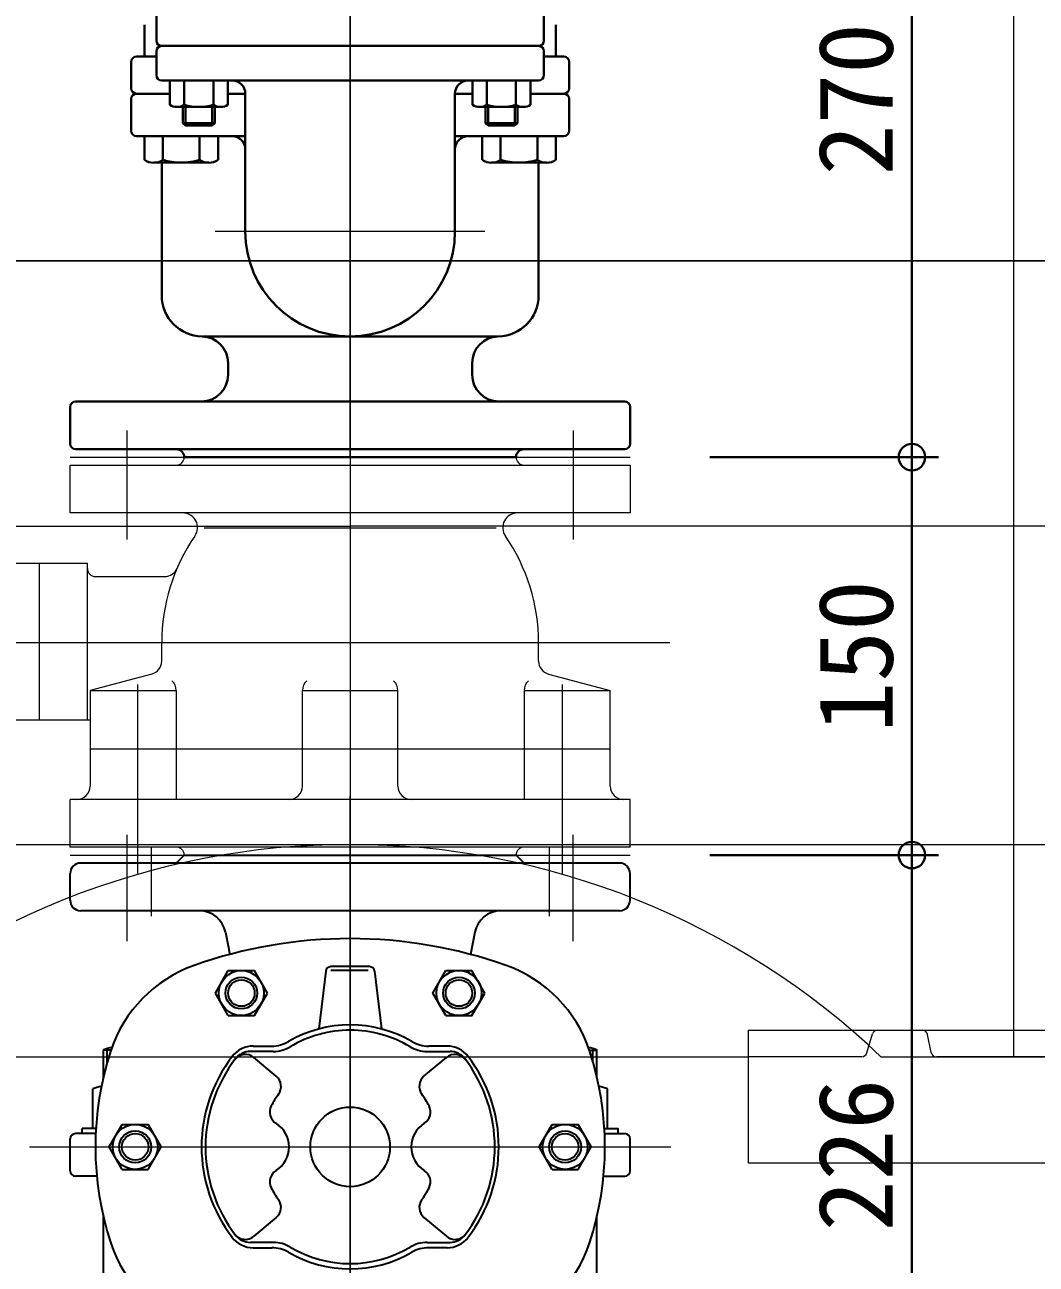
# Model space of a CAD drawing. Units: millimetres at full size, sheet at 1:20. Extents: x -5803 to 5817, y -3160 to 3160.
# Drawn here: x -2190.7 to -1809.6, y 1851.8 to 2319 of the extents above; entities that cross this region are included whole.
import ezdxf
from ezdxf.enums import TextEntityAlignment as Align

# ---------------------------------------------------------------- set-up
doc = ezdxf.new("R2010")
doc.units = ezdxf.units.MM
doc.header["$LTSCALE"] = 20
doc.header["$PDMODE"] = 32
doc.header["$PDSIZE"] = 10
for name, color, linetype, lineweight in [('0-7_TEMP01', 3, 'Continuous', 18), ('0-8_T字管', 6, 'Continuous', 35), ('0-9_躯体', 7, 'Continuous', 9), ('0-A_細線', 7, 'Continuous', 9), ('0-B_消火栓', 2, 'Continuous', 40), ('0-E_寸法', 1, 'Continuous', 40), ('1-3_補修弁', 7, 'Continuous', 9)]:
    doc.layers.add(name, color=color, linetype=linetype, lineweight=lineweight)
doc.styles.add('ＭＳ ゴシック', font='')
doc.styles.get('ＭＳ ゴシック').set_extended_font_data('MS Gothic')

msp = doc.modelspace()

# ---------------------------------------------------------------- linework, layer by layer
at = {"layer": '0-7_TEMP01'}
for p, q in [((-2068.07, 2462.48), (-2068.07, 2192.48)), ((-2068.07, 2155.99), (-2068.07, 2425.99)), ((-2068.07, 2262.48), (-2068.07, 1912.48)), ((-2068.07, 2262.48), (-2068.07, 2092.48)), ((-2017.26, 2240.99), (-2118.88, 2240.99)), ((-2068.07, 2169.87), (-2068.07, 1985.83)), ((-2152.07, 2124.98), (-2152.07, 2165.99)), ((-1984.07, 2165.99), (-1984.07, 2124.98)), ((-2068.07, 2162.48), (-2068.07, 1912.48)), ((-2173.57, 2155.99), (-1962.57, 2155.99)), ((-1947.57, 2085.99), (-2261.46, 2085.99)), ((-2148.07, 1998.99), (-2148.07, 2070.28)), ((-1988.07, 1998.99), (-1988.07, 2070.28)), ((-2068.07, 1506.65), (-2068.07, 2028.25)), ((-3348.06, 2009.99), (-215.38, 2009.99)), ((-2152.07, 1973.52), (-2152.07, 2013.57)), ((-2143.07, 2008.98), (-2143.07, 1982.98)), ((-1993.07, 2008.98), (-1993.07, 1982.98)), ((-1984.07, 1973.52), (-1984.07, 2013.57)), ((-2173.56, 2005.99), (-1962.57, 2005.99)), ((-2068.07, 1850.53), (-2068.07, 1987.43)), ((-2068.07, 1978.32), (-2068.07, 1618.49)), ((-2218.07, 1929.98), (-1918.07, 1929.98)), ((-2188.86, 1895.99), (-1947.27, 1895.99))]:
    msp.add_line(p, q, dxfattribs=at)
at = {"layer": '0-8_T字管'}
for p, q in [((-2130.57, 2005.99), (-2133.57, 2002.98)), ((-2130.57, 2005.99), (-2005.57, 2005.99)), ((-2005.57, 2005.99), (-2002.56, 2002.98)), ((-1966.57, 2002.98), (-2169.57, 2002.98)), ((-2173.56, 1988.98), (-2173.56, 1998.99)), ((-1962.57, 1988.98), (-1962.57, 1998.99)), ((-1966.57, 1984.99), (-2169.57, 1984.99)), ((-2115.01, 1976.87), (-2113.4, 1968.55)), ((-2021.12, 1976.87), (-2022.73, 1968.55)), ((-2118.86, 1953.99), (-2113.97, 1962.47)), ((-2113.97, 1962.47), (-2104.16, 1962.47)), ((-2099.26, 1953.99), (-2104.16, 1962.47)), ((-2061.24, 1962.47), (-2075.33, 1962.47)), ((-2060.84, 1963.94), (-2075.3, 1963.94)), ((-2036.87, 1953.99), (-2031.96, 1962.47)), ((-2031.96, 1962.47), (-2022.16, 1962.47)), ((-2017.27, 1953.99), (-2022.16, 1962.47)), ((-2077.28, 1962.17), (-2079.91, 1940.43)), ((-2058.86, 1962.17), (-2056.22, 1940.43)), ((-2113.97, 1945.49), (-2118.86, 1953.99)), ((-2104.16, 1945.49), (-2099.26, 1953.99)), ((-2031.96, 1945.49), (-2036.87, 1953.99)), ((-2113.97, 1945.49), (-2104.16, 1945.49)), ((-2161.06, 1922.19), (-2161.06, 1932.49)), ((-2158.25, 1932.49), (-2161.06, 1932.49)), ((-2159.57, 1927.98), (-2159.57, 1932.49)), ((-2097.05, 1931.98), (-2105.68, 1931.98)), ((-2104.56, 1933.98), (-2097.6, 1933.98)), ((-2095.89, 1922.6), (-2104.33, 1929.67)), ((-2040.25, 1922.6), (-2031.8, 1929.67)), ((-2039.09, 1931.98), (-2030.44, 1931.98)), ((-2031.57, 1933.98), (-2038.53, 1933.98)), ((-1977.88, 1932.49), (-1975.07, 1932.49)), ((-1976.57, 1927.98), (-1976.57, 1932.49)), ((-1975.07, 1922.19), (-1975.07, 1932.49)), ((-2165.07, 1902.98), (-2165.07, 1917.91)), ((-1971.07, 1902.98), (-1971.07, 1917.91)), ((-2163.85, 1902.98), (-2169.07, 1902.98)), ((-2169.07, 1900.99), (-2169.07, 1902.98)), ((-2158.87, 1895.99), (-2153.97, 1904.47)), ((-2153.97, 1904.47), (-2144.16, 1904.47)), ((-1996.87, 1895.99), (-1991.97, 1904.47)), ((-1991.97, 1904.47), (-1982.17, 1904.47)), ((-1972.28, 1902.98), (-1967.06, 1902.98)), ((-1967.06, 1900.99), (-1967.06, 1902.98)), ((-2173.56, 1886.98), (-2173.56, 1898.99)), ((-2163.96, 1900.99), (-2171.57, 1900.99)), ((-1972.17, 1900.99), (-1964.57, 1900.99)), ((-1962.57, 1886.98), (-1962.57, 1898.99)), ((-2153.97, 1887.49), (-2158.87, 1895.99)), ((-1991.97, 1887.49), (-1996.87, 1895.99)), ((-2153.97, 1887.49), (-2144.16, 1887.49)), ((-1991.97, 1887.49), (-1982.17, 1887.49)), ((-2163.54, 1884.99), (-2171.57, 1884.99)), ((-1972.59, 1884.99), (-1964.57, 1884.99)), ((-2161.06, 1843.99), (-2161.06, 1869.77)), ((-2095.89, 1869.38), (-2104.33, 1862.29)), ((-2040.25, 1869.38), (-2031.8, 1862.29)), ((-1975.07, 1843.99), (-1975.07, 1869.77)), ((-2097.05, 1859.99), (-2105.68, 1859.99)), ((-2039.09, 1859.99), (-2030.44, 1859.99)), ((-2104.56, 1857.98), (-2097.6, 1857.98)), ((-2031.57, 1857.98), (-2038.53, 1857.98))]:
    msp.add_line(p, q, dxfattribs=at)
for points in [[(-2031.96, 1945.49), (-2022.16, 1945.49), (-2017.27, 1953.99)], [(-2144.16, 1887.49), (-2139.26, 1895.99), (-2144.16, 1904.47)], [(-1982.17, 1887.49), (-1977.26, 1895.99), (-1982.17, 1904.47)]]:
    msp.add_lwpolyline(points, dxfattribs=at)
for centre, radius in [((-2109.07, 1953.99), 8.48), ((-2027.07, 1953.99), 8.48), ((-2109.07, 1953.99), 6), ((-2109.07, 1953.99), 5), ((-2027.07, 1953.99), 6), ((-2027.07, 1953.99), 5), ((-2068.07, 1895.99), 15), ((-2149.07, 1895.99), 8.48), ((-2149.07, 1895.99), 6), ((-1987.07, 1895.99), 8.48), ((-1987.07, 1895.99), 6), ((-2149.07, 1895.99), 5), ((-1987.07, 1895.99), 5)]:
    msp.add_circle(centre, radius, dxfattribs=at)
for centre, radius, start, end in [((-2169.57, 1998.99), 4, 90, 180), ((-1966.57, 1998.99), 4, 0, 90), ((-2169.57, 1988.98), 4, 180, 270), ((-1966.57, 1988.98), 4, 270, 0), ((-2124.82, 1974.98), 10, 10.886, 90), ((-2011.31, 1974.98), 10, 90, 169.114), ((-2068.07, 1798.49), 176, 70.493, 109.507), ((-2109.81, 1916.31), 51, 109.507, 161.778), ((-2075.3, 1961.93), 2, 90, 173.107), ((-2060.84, 1961.93), 2, 6.893, 90), ((-2026.32, 1916.31), 51, 18.222, 70.493), ((-2068.07, 1895.99), 46, 59.683, 120.317), ((-2068.07, 1895.99), 44, 90, 120.862), ((-2068.07, 1895.99), 44, 59.138, 90), ((-2097.6, 1946.48), 12.5, 270, 300.317), ((-2038.53, 1946.48), 12.5, 239.683, 270), ((-2048.07, 1895.99), 116, 161.778, 198.222), ((-2153.07, 1911.9), 22.09, 102.472, 111.239), ((-2068.07, 1895.99), 56, 142.505, 217.495), ((-2104.56, 1923.99), 10, 90, 142.505), ((-2107.55, 1925.84), 5, 50, 142.895), ((-2105.68, 1924.98), 7, 90, 142.372), ((-2097.05, 1944.48), 12.5, 270, 300.862), ((-2039.09, 1944.48), 12.5, 239.138, 270), ((-2028.59, 1925.84), 5, 37.105, 130), ((-2031.57, 1923.99), 10, 37.495, 90), ((-2030.44, 1924.98), 7, 37.628, 90), ((-2068.07, 1895.99), 56, 322.505, 37.495), ((-1983.06, 1911.9), 22.09, 68.761, 77.528), ((-2088.07, 1895.99), 116, 341.778, 18.222), ((-2068.07, 1895.99), 54.5, 142.372, 217.628), ((-2068.07, 1895.99), 54.5, 322.372, 37.628), ((-2099.11, 1918.77), 5, 323.723, 50), ((-2037.03, 1918.77), 5, 130, 216.277), ((-2159.07, 1901.65), 17.33, 99.1, 110.256), ((-2068.07, 1895.99), 33.5, 143.723, 152.533), ((-2068.07, 1895.99), 33.5, 27.467, 36.277), ((-1977.07, 1901.65), 17.33, 69.744, 80.9), ((-2093.36, 1909.13), 5, 152.533, 238.005), ((-2042.78, 1909.13), 5, 301.995, 27.467), ((-2101.57, 1895.99), 10.5, 301.995, 58.005), ((-2034.57, 1895.99), 10.5, 121.995, 238.005), ((-2171.57, 1898.99), 2, 90, 180), ((-1964.57, 1898.99), 2, 0, 90), ((-2171.57, 1886.98), 2, 180, 270), ((-2093.36, 1882.84), 5, 121.995, 207.467), ((-2042.78, 1882.84), 5, 332.533, 58.005), ((-1964.57, 1886.98), 2, 270, 0), ((-2068.07, 1895.99), 33.5, 207.467, 216.277), ((-2068.07, 1895.99), 33.5, 323.723, 332.533), ((-2099.11, 1873.21), 5, 310, 36.277), ((-2037.03, 1873.21), 5, 143.723, 230), ((-2109.81, 1875.66), 51, 198.222, 250.493), ((-2104.56, 1867.98), 10, 217.495, 270), ((-2107.55, 1866.12), 5, 217.105, 310), ((-2105.68, 1866.98), 7, 217.628, 270), ((-2097.05, 1847.49), 12.5, 59.138, 90), ((-2039.09, 1847.49), 12.5, 90, 120.862), ((-2028.59, 1866.12), 5, 230, 322.895), ((-2031.57, 1867.98), 10, 270, 322.505), ((-2030.44, 1866.98), 7, 270, 322.372), ((-2026.32, 1875.66), 51, 289.507, 341.778), ((-2097.6, 1845.48), 12.5, 59.683, 90), ((-2068.07, 1895.99), 46, 239.683, 300.317), ((-2068.07, 1895.99), 44, 239.138, 300.862), ((-2038.53, 1845.48), 12.5, 90, 120.317)]:
    msp.add_arc(centre, radius, start, end, dxfattribs=at)
at = {"layer": '0-9_躯体'}
for p, q in [((-1818.07, 2429.98), (-1818.07, 2229.98)), ((-2338.33, 2229.98), (-2068.07, 2229.98)), ((-2068.07, 2229.98), (-2336.31, 2229.98)), ((-1797.8, 2229.98), (-2068.07, 2229.98)), ((-2068.07, 2229.98), (-1799.82, 2229.98)), ((-1818.07, 2229.98), (-1818.07, 2129.98)), ((-2338.3, 2129.98), (-2068.07, 2129.98)), ((-1797.83, 2129.98), (-2068.07, 2129.98)), ((-1818.07, 2129.98), (-1818.07, 1929.98)), ((-1918.07, 1939.99), (-1718.07, 1939.99)), ((-1918.07, 1939.99), (-1918.07, 1889.99)), ((-1873.4, 1931.41), (-1871.26, 1938.56)), ((-1849.15, 1931.59), (-1850.51, 1938.37)), ((-1875.32, 1929.98), (-1918.07, 1929.98)), ((-1868.07, 1929.98), (-1778.07, 1929.98)), ((-1778.07, 1929.98), (-1847.19, 1929.98)), ((-1918.07, 1889.99), (-1718.07, 1889.99))]:
    msp.add_line(p, q, dxfattribs=at)
for centre, radius, start, end in [((-2068.07, 1719.99), 290, 90, 133.603), ((-2068.07, 1719.99), 290, 46.397, 90), ((-1869.34, 1937.99), 2, 90, 163.3), ((-1852.47, 1937.99), 2, 11.309, 90), ((-1875.32, 1931.98), 2, 270, 343.3), ((-1847.19, 1931.98), 2, 191.309, 270)]:
    msp.add_arc(centre, radius, start, end, dxfattribs=at)
at = {"layer": '0-A_細線'}
msp.add_line((-2131.06, 2005.99), (-2005.07, 2005.99), dxfattribs=at)
at = {"layer": '0-B_消火栓'}
for p, q in [((-2141.07, 2323.99), (-2141.07, 2312.99)), ((-1995.07, 2323.99), (-1995.07, 2312.99)), ((-2145.56, 2318.96), (-2145.56, 2306.99)), ((-2145.56, 2318.96), (-2145.56, 2306.99)), ((-1990.57, 2318.96), (-1990.57, 2306.99)), ((-1990.57, 2318.96), (-1990.57, 2306.99)), ((-2141.07, 2299.98), (-2141.07, 2308.98)), ((-1997.07, 2310.99), (-2139.07, 2310.99)), ((-1995.07, 2299.98), (-1995.07, 2308.98)), ((-2150.57, 2304.98), (-2150.57, 2294.99)), ((-2148.57, 2306.99), (-2141.07, 2306.99)), ((-1987.57, 2306.99), (-1995.07, 2306.99)), ((-1985.57, 2304.98), (-1985.57, 2294.99)), ((-1997.07, 2297.98), (-2139.07, 2297.98)), ((-2136.03, 2288.84), (-2136.03, 2297.98)), ((-2130.55, 2288.84), (-2130.55, 2297.98)), ((-2119.59, 2288.84), (-2119.59, 2297.98)), ((-2114.1, 2288.84), (-2114.1, 2297.98)), ((-2022.03, 2288.84), (-2022.03, 2297.98)), ((-2016.55, 2288.84), (-2016.55, 2297.98)), ((-2005.58, 2288.84), (-2005.58, 2297.98)), ((-2000.1, 2288.84), (-2000.1, 2297.98)), ((-2150.57, 2278.99), (-2150.57, 2290.99)), ((-2148.57, 2292.98), (-2136.03, 2292.98)), ((-2114.1, 2292.98), (-2107.57, 2292.98)), ((-2107.57, 2292.98), (-2107.57, 2240.99)), ((-2028.57, 2292.98), (-2028.57, 2240.99)), ((-2022.03, 2292.98), (-2028.57, 2292.98)), ((-1987.57, 2292.98), (-2000.1, 2292.98)), ((-1985.57, 2278.99), (-1985.57, 2290.99)), ((-2116.84, 2287.99), (-2133.3, 2287.99)), ((-2131.07, 2287.99), (-2131.07, 2281.93)), ((-2130.12, 2287.99), (-2130.12, 2280.99)), ((-2120.02, 2287.99), (-2120.02, 2280.99)), ((-2119.07, 2287.99), (-2119.07, 2281.93)), ((-2019.29, 2287.99), (-2002.84, 2287.99)), ((-2017.07, 2287.99), (-2017.07, 2281.93)), ((-2016.12, 2287.99), (-2016.12, 2280.99)), ((-2006.01, 2287.99), (-2006.01, 2280.99)), ((-2005.07, 2287.99), (-2005.07, 2281.93)), ((-2131.07, 2281.93), (-2119.07, 2281.93)), ((-2131.07, 2281.93), (-2130.12, 2280.99)), ((-2130.12, 2280.99), (-2120.02, 2280.99)), ((-2119.07, 2281.93), (-2120.02, 2280.99)), ((-2017.07, 2281.93), (-2016.12, 2280.99)), ((-2005.07, 2281.93), (-2017.07, 2281.93)), ((-2006.01, 2280.99), (-2016.12, 2280.99)), ((-2005.07, 2281.93), (-2006.01, 2280.99)), ((-2148.57, 2276.99), (-2107.57, 2276.99)), ((-2145.56, 2268.01), (-2145.56, 2276.99)), ((-2145.56, 2268.01), (-2145.56, 2276.99)), ((-2138.63, 2268.01), (-2138.63, 2276.99)), ((-2124.78, 2268.01), (-2124.78, 2276.99)), ((-2117.85, 2276.99), (-2117.85, 2268.01)), ((-1987.57, 2276.99), (-2028.57, 2276.99)), ((-2018.28, 2276.99), (-2018.28, 2268.01)), ((-2011.36, 2268.01), (-2011.36, 2276.99)), ((-1997.5, 2268.01), (-1997.5, 2276.99)), ((-1990.57, 2268.01), (-1990.57, 2276.99)), ((-1990.57, 2268.01), (-1990.57, 2276.99)), ((-2121.32, 2266.99), (-2142.1, 2266.99)), ((-2139.07, 2216.99), (-2139.07, 2267.19)), ((-2014.82, 2266.99), (-1994.03, 2266.99)), ((-1997.07, 2216.99), (-1997.07, 2267.19)), ((-2123.57, 2201.48), (-2012.57, 2201.48)), ((-2114.07, 2186.99), (-2114.07, 2191.49)), ((-2022.07, 2186.99), (-2022.07, 2191.49)), ((-2173.57, 2160.99), (-2173.57, 2174.98)), ((-1964.57, 2176.99), (-2171.57, 2176.99)), ((-1962.57, 2160.99), (-1962.57, 2174.98)), ((-1964.57, 2158.98), (-2171.57, 2158.98)), ((-2005.57, 2155.99), (-2130.57, 2155.99))]:
    msp.add_line(p, q, dxfattribs=at)
for centre, radius, start, end in [((-2139.07, 2312.99), 2, 180, 270), ((-1997.07, 2312.99), 2, 270, 0), ((-2139.07, 2308.98), 2, 90, 180), ((-1997.07, 2308.98), 2, 0, 90), ((-2148.57, 2304.98), 2, 90, 180), ((-1987.57, 2304.98), 2, 0, 90), ((-2139.07, 2299.98), 2, 180, 270), ((-1997.07, 2299.98), 2, 270, 0), ((-2148.57, 2294.99), 2, 180, 270), ((-2112.57, 2292.98), 5, 0, 90), ((-2023.57, 2292.98), 5, 90, 180), ((-1987.57, 2294.99), 2, 270, 0), ((-2148.57, 2290.99), 2, 90, 180), ((-1987.57, 2290.99), 2, 0, 90), ((-2133.3, 2292.8), 4.82, 235.33, 304.67), ((-2125.07, 2305.99), 18, 252.259, 287.741), ((-2116.84, 2292.8), 4.82, 235.33, 304.67), ((-2019.29, 2292.8), 4.82, 235.33, 304.67), ((-2011.07, 2305.99), 18, 252.259, 287.741), ((-2002.84, 2292.8), 4.82, 235.33, 304.67), ((-2148.57, 2278.99), 2, 180, 270), ((-2112.57, 2271.99), 5, 0, 90), ((-2023.57, 2271.99), 5, 90, 180), ((-1987.57, 2278.99), 2, 270, 0), ((-2142.1, 2273.36), 6.38, 237.133, 302.867), ((-2131.7, 2290.99), 24, 253.221, 286.779), ((-2121.32, 2273.36), 6.38, 237.133, 302.867), ((-2014.82, 2273.36), 6.38, 237.133, 302.867), ((-2004.43, 2290.99), 24, 253.221, 286.779), ((-1994.03, 2273.36), 6.38, 237.133, 302.867), ((-2068.07, 2240.99), 39.5, 180, 0), ((-2123.57, 2216.99), 15.5, 180, 268.876), ((-2012.57, 2216.99), 15.5, 271.124, 0), ((-2124.07, 2191.49), 10, 0, 88.876), ((-2012.07, 2191.49), 10, 91.124, 180), ((-2124.07, 2186.99), 10, 270, 0), ((-2012.07, 2186.99), 10, 180, 270), ((-2171.57, 2174.98), 2, 90, 180), ((-1964.57, 2174.98), 2, 0, 90), ((-2171.57, 2160.99), 2, 180, 270), ((-2133.57, 2155.99), 3, 0, 90), ((-2002.57, 2155.99), 3, 90, 180), ((-1964.57, 2160.99), 2, 270, 0)]:
    msp.add_arc(centre, radius, start, end, dxfattribs=at)
at = {"layer": '0-E_寸法'}
for p, q in [((-1856.38, 2425.99), (-1856.38, 2155.99)), ((-1932.57, 2155.99), (-1846.39, 2155.99)), ((-1932.57, 2155.99), (-1846.39, 2155.99)), ((-1856.38, 2155.99), (-1856.38, 2005.99)), ((-1932.56, 2005.99), (-1846.39, 2005.99)), ((-1932.56, 2005.99), (-1846.39, 2005.99)), ((-1856.38, 2005.99), (-1856.38, 1779.98))]:
    msp.add_line(p, q, dxfattribs=at)
for p in [(-1856.38, 2155.99), (-1856.38, 2005.99)]:
    msp.add_point(p, dxfattribs=at)
at = {"layer": '1-3_補修弁'}
for p, q in [((-2130.57, 2155.99), (-2005.57, 2155.99)), ((-2173.56, 2152.98), (-1962.57, 2152.98)), ((-2173.56, 2134.99), (-2173.56, 2152.98)), ((-1962.57, 2152.98), (-1962.57, 2134.99)), ((-1962.57, 2134.99), (-2173.56, 2134.99)), ((-2123.07, 2129.4), (-2013.07, 2129.4)), ((-2199.07, 2115.99), (-2167.06, 2115.99)), ((-2185.07, 2056.99), (-2185.07, 2115.99)), ((-2167.06, 2056.99), (-2167.06, 2115.99)), ((-2164.07, 2110.99), (-2137.89, 2110.99)), ((-2139.07, 2079.05), (-2139.07, 2085.99)), ((-1997.07, 2079.05), (-1997.07, 2085.99)), ((-2142.78, 2074.22), (-2166.07, 2067.98)), ((-1993.36, 2074.22), (-1970.06, 2067.98)), ((-2166.07, 2067.98), (-2166.07, 2031.98)), ((-2166.07, 2067.98), (-2133.63, 2067.98)), ((-2133.63, 2067.98), (-2133.63, 2026.99)), ((-2086.06, 2067.98), (-2050.07, 2067.98)), ((-2086.06, 2031.98), (-2086.06, 2067.98)), ((-2050.07, 2031.98), (-2050.07, 2067.98)), ((-2002.5, 2067.98), (-2002.5, 2026.99)), ((-2002.5, 2067.98), (-1970.06, 2067.98)), ((-1970.06, 2031.98), (-1970.06, 2067.98)), ((-2199.07, 2056.99), (-2166.07, 2056.99)), ((-2166.07, 2045.99), (-1970.06, 2045.99)), ((-1962.57, 2026.99), (-2173.56, 2026.99)), ((-2173.56, 2008.98), (-2173.56, 2026.99)), ((-1962.57, 2008.98), (-1962.57, 2026.99)), ((-1962.57, 2008.98), (-2173.56, 2008.98)), ((-2005.57, 2005.99), (-2130.57, 2005.99))]:
    msp.add_line(p, q, dxfattribs=at)
for centre, radius, start, end in [((-2133.57, 2155.99), 3, 270, 0), ((-2002.56, 2155.99), 3, 180, 270), ((-2131.15, 2129.4), 5.58, 325.458, 90), ((-2004.99, 2129.4), 5.58, 90, 214.542), ((-2068.07, 2085.99), 71, 145.458, 180), ((-2068.07, 2085.99), 71, 0, 34.542), ((-2164.07, 2113.98), 3, 180, 270), ((-2137.89, 2115.99), 5, 270, 336.75), ((-2144.07, 2079.05), 5, 285, 0), ((-1992.06, 2079.05), 5, 180, 255), ((-2138.63, 2067.98), 5, 0, 47.288), ((-2081.06, 2067.98), 5, 132.712, 180), ((-2055.07, 2067.98), 5, 0, 47.288), ((-1997.5, 2067.98), 5, 132.712, 180), ((-2171.07, 2031.98), 5, 270, 0), ((-2091.07, 2031.98), 5, 270, 0), ((-2045.07, 2031.98), 5, 180, 270), ((-1965.06, 2031.98), 5, 180, 270), ((-2133.57, 2005.99), 3, 0, 90), ((-2002.56, 2005.99), 3, 90, 180)]:
    msp.add_arc(centre, radius, start, end, dxfattribs=at)

# ---------------------------------------------------------------- texts
at = {"layer": '0-E_寸法', "style": 'ＭＳ ゴシック'}
for s, p in [('270', (-1855.17, 2262.18)), ('150', (-1855.17, 2052.18)), ('226', (-1855.17, 1864.18))]:
    msp.add_text(s, height=28.15, rotation=90, dxfattribs=at).set_placement(p, align=Align.BOTTOM_LEFT)

doc.saveas('drawing.dxf')
